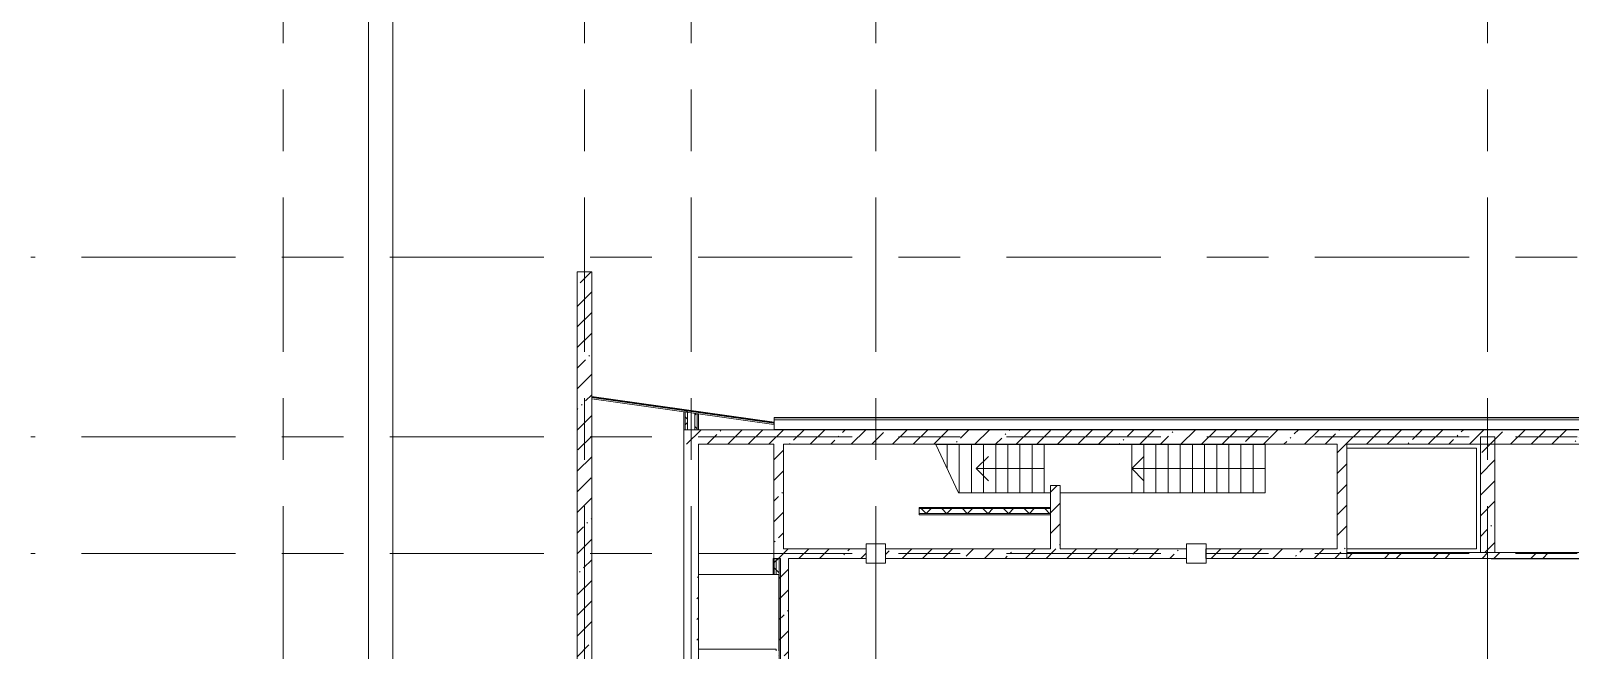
# Model space of a CAD drawing. Header units: millimetres. Extents: x 92932 to 275892, y -43515 to 30371.
# Drawn here: x 92932 to 124632, y -17871 to -5123 of the extents above; entities that cross this region are included whole.
import ezdxf

# ---------------------------------------------------------------- set-up
doc = ezdxf.new("R2010")
doc.units = ezdxf.units.MM
doc.linetypes.add('Осевые', pattern=[6350, 1270, -952.5, 3175, -952.5])
for name, color, linetype, lineweight in [('Контуры', 7, 'Continuous', 9), ('Линии подступенков-1', 7, 'Continuous', 9), ('Линии свеса', 7, 'Continuous', 9), ('Марки вырезов', 7, 'Continuous', 9), ('Обобщенные модели', 7, 'Continuous', 9), ('Общие ребра', 7, 'Continuous', 9), ('Оси-1', 7, 'Осевые', 9), ('Перекрытия', 7, 'Continuous', 9), ('Стены', 7, 'Continuous', 9), ('Стены-1', 7, 'Continuous', 18), ('Стрелки вверх', 7, 'Continuous', 9), ('Штриховка разреза-1', 7, 'Continuous', 9), ('Элементы узлов', 7, 'Continuous', 9)]:
    doc.layers.add(name, color=color, linetype=linetype, lineweight=lineweight)
pattern_1 = [(45, (0, 0), (-424.264, 424.264), [600, -100, 20, -100]), (45, (0, 424), (-424.264, 424.264), [])]
pattern_2 = [(45, (0, 0), (-212.132, 212.132), []), (135, (0, 0), (-212.132, -212.132), [])]

# ---------------------------------------------------------------- blocks, each defined once
blk = doc.blocks.new('Обобщенные модели 31 - Обобщенные модели 31-1216551-План 3-го этажа на отм_ _2_700')
at = {"layer": 'Обобщенные модели'}
for p, q in [((110532, -15683), (110132, -15683)), ((110132, -15683), (110132, -16083)), ((110532, -16083), (110532, -15683)), ((117132, -15683), (116732, -15683)), ((116732, -15683), (116732, -16083)), ((117132, -16083), (117132, -15683)), ((110132, -16083), (110532, -16083)), ((116732, -16083), (117132, -16083))]:
    blk.add_line(p, q, dxfattribs=at)
blk = doc.blocks.new('Линия разрыва1 - М 200-4771509-План 3-го этажа на отм_ _2_700')
at = {"layer": 'Элементы узлов'}
for p, q in [((-88, 0), (-29546, 0)), ((29546, 0), (90, 0))]:
    blk.add_line(p, q, dxfattribs=at)

msp = doc.modelspace()

# ---------------------------------------------------------------- hatches: boundary and pattern name
at = {"layer": 'Штриховка разреза-1'}
h = msp.add_hatch(dxfattribs=at)
h.set_pattern_fill('FP_1', color=256, style=0, pattern_type=2)
h.set_pattern_definition(pattern_1)
h.paths.add_polyline_path([(104181.6, -31383.4), (104481.6, -31383.4), (104481.6, -10082.9), (104181.6, -10082.9), (104181.6, -31381.4)], flags=0)
h = msp.add_hatch(dxfattribs=at)
h.set_pattern_fill('FP_2', color=256, style=0, pattern_type=2)
h.set_pattern_definition(pattern_2)
h.paths.add_polyline_path([(106456.6, -13332.9), (106456.6, -12965.2), (106406.6, -12965.2), (106406.6, -13332.9)], flags=0)
h = msp.add_hatch(dxfattribs=at)
h.set_pattern_fill('FP_2', color=256, style=0, pattern_type=2)
h.set_pattern_definition(pattern_2)
h.paths.add_polyline_path([(106606.6, -13332.9), (106656.6, -13332.9), (106656.6, -13007.4), (106606.6, -13007.4)], flags=0)
h = msp.add_hatch(dxfattribs=at)
h.set_pattern_fill('FP_1', color=256, style=0, pattern_type=2)
h.set_pattern_definition(pattern_1)
h.paths.add_polyline_path([(126502.1, -13632.9), (128781.6, -13632.9), (128781.6, -13332.9), (106381.6, -13332.9), (106381.6, -13632.9), (126433.2, -13632.9)], flags=0)
h = msp.add_hatch(dxfattribs=at)
h.set_pattern_fill('FP_1', color=256, style=0, pattern_type=2)
h.set_pattern_definition(pattern_1)
h.paths.add_polyline_path([(122885.1, -15862.9), (123081.6, -15862.9), (123081.6, -13482.9), (122781.6, -13482.9), (122781.6, -15862.9)], flags=0)
h = msp.add_hatch(dxfattribs=at)
h.set_pattern_fill('FP_1', color=256, style=0, pattern_type=2)
h.set_pattern_definition(pattern_1)
h.paths.add_polyline_path([(108231.6, -15782.9), (108431.6, -15782.9), (108431.6, -13632.9), (108231.6, -13632.9), (108231.6, -14466.4)], flags=0)
h = msp.add_hatch(dxfattribs=at)
h.set_pattern_fill('FP_1', color=256, style=0, pattern_type=2)
h.set_pattern_definition(pattern_1)
h.paths.add_polyline_path([(119831.6, -15982.9), (120031.6, -15982.9), (120031.6, -13632.9), (119831.6, -13632.9), (119831.6, -15782.9)], flags=0)
h = msp.add_hatch(dxfattribs=at)
h.set_pattern_fill('FP_1', color=256, style=0, pattern_type=2)
h.set_pattern_definition(pattern_1)
h.paths.add_polyline_path([(113931.6, -15782.9), (114131.6, -15782.9), (114131.6, -14482.9), (113931.6, -14482.9), (113931.6, -15780.9)], flags=0)
h = msp.add_hatch(dxfattribs=at)
h.set_pattern_fill('FP_2', color=256, style=0, pattern_type=2)
h.set_pattern_definition(pattern_2)
h.paths.add_polyline_path([(111222.4, -15057.9), (113929.6, -15057.9), (113929.6, -14957.9), (111222.4, -14957.9)], flags=0)
h = msp.add_hatch(dxfattribs=at)
h.set_pattern_fill('FP_1', color=256, style=0, pattern_type=2)
h.set_pattern_definition(pattern_1)
h.paths.add_polyline_path([(110131.6, -15982.9), (110131.6, -15782.9), (108231.6, -15782.9), (108231.6, -15982.9), (110129.6, -15982.9)], flags=0)
h = msp.add_hatch(dxfattribs=at)
h.set_pattern_fill('FP_1', color=256, style=0, pattern_type=2)
h.set_pattern_definition(pattern_1)
h.paths.add_polyline_path([(116731.6, -15982.9), (116731.6, -15782.9), (110531.6, -15782.9), (110531.6, -15982.9), (116729.6, -15982.9)], flags=0)
h = msp.add_hatch(dxfattribs=at)
h.set_pattern_fill('FP_1', color=256, style=0, pattern_type=2)
h.set_pattern_definition(pattern_1)
h.paths.add_polyline_path([(119831.6, -15982.9), (119831.6, -15782.9), (117131.6, -15782.9), (117131.6, -15982.9), (119337, -15982.9)], flags=0)
h = msp.add_hatch(dxfattribs=at)
h.set_pattern_fill('FP_2', color=256, style=0, pattern_type=2)
h.set_pattern_definition(pattern_2)
h.paths.add_polyline_path([(108333.5, -18697.9), (108341.6, -18697.9), (108341.6, -15982.9), (108241.6, -15984.9), (108241.6, -16311.9), (108333.5, -16311.9), (108333.5, -18032.9)], flags=0)
h = msp.add_hatch(dxfattribs=at)
h.set_pattern_fill('FP_1', color=256, style=0, pattern_type=2)
h.set_pattern_definition(pattern_1)
h.paths.add_polyline_path([(108281.6, -21707.9), (108531.6, -21707.9), (108531.6, -15982.9), (108281.6, -15982.9), (108281.6, -16311.9), (108333.5, -16311.9), (108331.6, -20815.3), (108281.6, -20815.3), (108281.6, -20841.6)], flags=0)
h = msp.add_hatch(dxfattribs=at)
h.set_pattern_fill('FP_12', color=256, style=0, pattern_type=2)
h.set_pattern_definition([(45, (0, 0), (-502.8943, 502.8943), []), (45, (0, 762), (-502.8943, 502.8943), [])])
h.paths.add_polyline_path([(129081.6, -15982.9), (130474.1, -15982.9), (130524.1, -15862.9), (129081.6, -15862.9)], flags=0)
h.paths.add_polyline_path([(128781.6, -15982.9), (128781.6, -15862.9), (120031.6, -15862.9), (120031.6, -15982.9), (126433.2, -15982.9)], flags=0)
h = msp.add_hatch(dxfattribs=at)
h.set_pattern_fill('FP_1', color=256, style=0, pattern_type=2)
h.set_pattern_definition(pattern_1)
h.paths.add_polyline_path([(106681.6, -19802.9), (106681.6, -16311.9), (106643.9, -16311.9), (106643.9, -19802.9)], flags=0)

# ---------------------------------------------------------------- linework, layer by layer
at = {"layer": 'Контуры'}
for p, q in [((113801.6, -13634.5), (111568.5, -13634.5)), ((115601.6, -13634.5), (113801.6, -13634.5)), ((113801.6, -14634.5), (113801.6, -13634.5)), ((118351.6, -13634.5), (115601.6, -13634.5)), ((118351.6, -14634.5), (118351.6, -13634.5)), ((113801.6, -14634.5), (112034.8, -14634.5)), ((113801.6, -14634.5), (113931.6, -14634.5)), ((114131.6, -14634.5), (115601.6, -14634.5)), ((118351.6, -14634.5), (115601.6, -14634.5))]:
    msp.add_line(p, q, dxfattribs=at)
at = {"layer": 'Линии подступенков-1'}
for p, q in [((111801.6, -14134.5), (111801.6, -13634.5)), ((112051.6, -14634.5), (112051.6, -13634.5)), ((112301.6, -14634.5), (112301.6, -13634.5)), ((112551.6, -14634.5), (112551.6, -13634.5)), ((112801.6, -14634.5), (112801.6, -13634.5)), ((113051.6, -14634.5), (113051.6, -13634.5)), ((113301.6, -14634.5), (113301.6, -13634.5)), ((113551.6, -14634.5), (113551.6, -13634.5)), ((113801.6, -14634.5), (113801.6, -13634.5)), ((115601.6, -14634.5), (115601.6, -13634.5)), ((115851.6, -14634.5), (115851.6, -13634.5)), ((116101.6, -14634.5), (116101.6, -13634.5)), ((116351.6, -14634.5), (116351.6, -13634.5)), ((116601.6, -14634.5), (116601.6, -13634.5)), ((116851.6, -14634.5), (116851.6, -13634.5)), ((117101.6, -14634.5), (117101.6, -13634.5)), ((117351.6, -14634.5), (117351.6, -13634.5)), ((117601.6, -14634.5), (117601.6, -13634.5)), ((117851.6, -14634.5), (117851.6, -13634.5)), ((118101.6, -14634.5), (118101.6, -13634.5)), ((118351.6, -14634.5), (118351.6, -13634.5))]:
    msp.add_line(p, q, dxfattribs=at)
at = {"layer": 'Линии свеса'}
for p, q in [((111801.6, -14134.5), (111801.6, -13634.5)), ((112051.6, -14634.5), (112051.6, -13634.5)), ((112301.6, -14634.5), (112301.6, -13634.5)), ((112551.6, -14634.5), (112551.6, -13634.5)), ((112801.6, -14634.5), (112801.6, -13634.5)), ((113051.6, -14634.5), (113051.6, -13634.5)), ((113301.6, -14634.5), (113301.6, -13634.5)), ((113551.6, -14634.5), (113551.6, -13634.5)), ((115851.6, -14634.5), (115851.6, -13634.5)), ((116101.6, -14634.5), (116101.6, -13634.5)), ((116351.6, -14634.5), (116351.6, -13634.5)), ((116601.6, -14634.5), (116601.6, -13634.5)), ((116851.6, -14634.5), (116851.6, -13634.5)), ((117101.6, -14634.5), (117101.6, -13634.5)), ((117351.6, -14634.5), (117351.6, -13634.5)), ((117601.6, -14634.5), (117601.6, -13634.5)), ((117851.6, -14634.5), (117851.6, -13634.5)), ((118101.6, -14634.5), (118101.6, -13634.5))]:
    msp.add_line(p, q, dxfattribs=at)
at = {"layer": 'Марки вырезов'}
msp.add_line((111568.5, -13634.5), (112034.8, -14634.5), dxfattribs=at)
at = {"layer": 'Общие ребра'}
for p, q in [((104181.6, -10082.9), (104181.6, -15732.9)), ((104481.6, -12652.8), (104483.6, -12653.1)), ((104481.6, -18367.9), (104481.6, -12654.8)), ((104481.6, -12654.8), (104483.6, -12655.1)), ((108237.9, -13180.7), (104483.6, -12653.1)), ((108237.6, -13182.7), (104483.6, -12655.1)), ((104483.6, -12655.1), (104483.6, -12673.3)), ((108235.1, -13200.5), (104483.6, -12673.3)), ((104483.6, -12673.3), (104483.6, -12698.5)), ((106406.6, -12965.2), (106406.6, -13332.9)), ((106656.6, -13007.4), (106656.6, -13332.9)), ((128160.5, -13085.9), (108240.9, -13085.9)), ((128110.9, -13130.9), (108240.9, -13130.9)), ((108229.6, -13332.9), (106381.6, -13332.9)), ((127750.1, -13330.9), (108240.9, -13330.9)), ((128048.3, -13332.9), (108240.9, -13332.9)), ((108240.9, -13332.9), (127743.8, -13332.9)), ((108433.6, -13632.9), (111057, -13632.9)), ((114131.6, -14957.9), (114131.6, -14482.9)), ((113929.6, -14957.9), (111222.4, -14957.9)), ((113929.6, -15057.9), (111222.4, -15057.9)), ((113931.6, -14957.9), (113929.6, -14957.9)), ((113929.6, -14957.9), (113931.6, -14957.9)), ((113929.6, -14957.9), (113929.6, -15057.9)), ((113929.6, -15057.9), (113929.6, -15082.9)), ((113931.6, -14957.9), (113931.6, -14932.9)), ((113931.6, -14957.9), (113931.6, -15057.9)), ((113931.6, -15057.9), (113931.6, -15082.9)), ((113931.6, -15147.9), (113931.6, -15082.9)), ((113931.6, -15084.9), (113931.6, -15147.9)), ((114131.6, -15057.9), (114131.6, -14957.9)), ((114131.6, -15147.9), (114131.6, -15057.9)), ((114131.6, -15172.9), (114131.6, -15147.9)), ((114131.6, -15782.9), (114131.6, -15172.9)), ((104181.6, -15732.9), (104181.6, -31381.4)), ((113931.6, -15782.9), (110533.6, -15782.9)), ((108241.6, -15984.9), (108241.6, -15982.9)), ((108241.6, -16311.9), (108241.6, -15984.9)), ((108341.6, -18697.9), (108341.6, -15982.9)), ((108531.6, -15982.9), (110129.6, -15982.9)), ((108531.6, -15982.9), (108531.6, -15984.9)), ((110531.6, -15982.9), (116729.6, -15982.9)), ((118938.6, -15982.9), (119831.6, -15982.9)), ((120031.6, -15982.9), (120031.6, -15862.9)), ((120031.6, -15862.9), (120031.6, -15982.9)), ((120031.6, -15982.9), (123006.6, -15982.9)), ((123006.6, -15982.9), (128781.6, -15982.9)), ((128781.6, -15982.9), (123006.6, -15982.9)), ((106681.6, -19802.9), (106681.6, -16311.9))]:
    msp.add_line(p, q, dxfattribs=at)
at = {"layer": 'Оси-1'}
for p, q in [((98131.6, 25417.1), (98131.6, -41737.8)), ((104331.6, 25417.1), (104331.6, -41737.8)), ((106531.6, 25417.1), (106531.6, -41737.8)), ((110331.6, 25417.1), (110331.6, -41737.8)), ((122931.6, 25417.1), (122931.6, -41737.8)), ((150171.6, -9782.9), (92932.1, -9782.9)), ((150171.6, -13482.9), (92932.1, -13482.9)), ((150171.6, -15882.9), (92932.1, -15882.9))]:
    msp.add_line(p, q, dxfattribs=at)
at = {"layer": 'Перекрытия'}
for p, q in [((108333.5, -16311.9), (106681.6, -16311.9)), ((106681.6, -16311.9), (108333.5, -16311.9)), ((106681.6, -16311.9), (106681.6, -17852.9)), ((108333.5, -17882.9), (108333.5, -16311.9)), ((108333.5, -17882.9), (108333.5, -16311.9)), ((106681.6, -17852.9), (108281.6, -17852.9)), ((108281.6, -17852.9), (108281.6, -17882.9))]:
    msp.add_line(p, q, dxfattribs=at)
at = {"layer": 'Стены'}
for p, q in [((104481.6, -12654.8), (104481.6, -12650.8)), ((106381.6, -13632.9), (106381.6, -18367.9)), ((106681.6, -13632.9), (106681.6, -16311.9)), ((120031.6, -13632.9), (122704.6, -13632.9)), ((120031.6, -13709.9), (120031.6, -13632.9)), ((122704.6, -13709.9), (120033.6, -13709.9)), ((122704.6, -13632.9), (122781.6, -13632.9)), ((122704.6, -15785.9), (122704.6, -13709.9)), ((122781.6, -13632.9), (122781.6, -15785.9)), ((120031.6, -15862.9), (120031.6, -15785.9)), ((120033.6, -15785.9), (122704.6, -15785.9)), ((122781.6, -15785.9), (122781.6, -15862.9)), ((122781.6, -15862.9), (120031.6, -15862.9)), ((108216.6, -16311.9), (108333.5, -16311.9)), ((108333.5, -17882.9), (108333.5, -16311.9))]:
    msp.add_line(p, q, dxfattribs=at)
at = {"layer": 'Стены-1'}
for p, q in [((104481.6, -10082.9), (104181.6, -10082.9)), ((104481.6, -12650.8), (104481.6, -10082.9)), ((104483.6, -12651), (104481.6, -12650.8)), ((104481.6, -12650.8), (104481.6, -12652.8)), ((108238.2, -13178.7), (104483.6, -12651)), ((104483.6, -12698.5), (108231.6, -13225.2)), ((106456.6, -12965.2), (106381.6, -12965.2)), ((106381.6, -12965.2), (106381.6, -13332.9)), ((106456.6, -13332.9), (106456.6, -12965.2)), ((106681.6, -13007.4), (106606.6, -13007.4)), ((106606.6, -13007.4), (106606.6, -13332.9)), ((106681.6, -13332.9), (106681.6, -13007.4)), ((108231.6, -13225.2), (108238.2, -13178.7)), ((127831.5, -13083.9), (108240.9, -13083.9)), ((108240.9, -13083.9), (108240.9, -13332.9)), ((106381.6, -13332.9), (106381.6, -13632.9)), ((106381.6, -13332.9), (106456.6, -13332.9)), ((106606.6, -13332.9), (106681.6, -13332.9)), ((108240.9, -13332.9), (108229.6, -13332.9)), ((122781.6, -13482.9), (122781.6, -15862.9)), ((123081.6, -13482.9), (122781.6, -13482.9)), ((123081.6, -15862.9), (123081.6, -13482.9)), ((106681.6, -13632.9), (108231.6, -13632.9)), ((108231.6, -13632.9), (108231.6, -15782.9)), ((108431.6, -13632.9), (108433.6, -13632.9)), ((108431.6, -15782.9), (108431.6, -13632.9)), ((111057, -13632.9), (119831.6, -13632.9)), ((119831.6, -13632.9), (119831.6, -15782.9)), ((120031.6, -13632.9), (126302.1, -13632.9)), ((120031.6, -15862.9), (120031.6, -13632.9)), ((113931.6, -14482.9), (113931.6, -14930.9)), ((114131.6, -14482.9), (113931.6, -14482.9)), ((113931.6, -14932.9), (111222.4, -14932.9)), ((111222.4, -14932.9), (111222.4, -15082.9)), ((111222.4, -15082.9), (113929.6, -15082.9)), ((113929.6, -15082.9), (113929.6, -15780.9)), ((113931.6, -15147.9), (113931.6, -15172.9)), ((113931.6, -15780.9), (113931.6, -15147.9)), ((113931.6, -15172.9), (113931.6, -15780.9)), ((108231.6, -15782.9), (108231.6, -15982.9)), ((110131.6, -15782.9), (108431.6, -15782.9)), ((110131.6, -15982.9), (110131.6, -15782.9)), ((110533.6, -15782.9), (110531.6, -15782.9)), ((110531.6, -15782.9), (110531.6, -15982.9)), ((113931.6, -15780.9), (113931.6, -15782.9)), ((116731.6, -15782.9), (114131.6, -15782.9)), ((116731.6, -15982.9), (116731.6, -15782.9)), ((119831.6, -15782.9), (117131.6, -15782.9)), ((117131.6, -15782.9), (117131.6, -15982.9)), ((108216.6, -15982.9), (108216.6, -16311.9)), ((108216.6, -15982.9), (108366.6, -15982.9)), ((108231.6, -15982.9), (108281.6, -15982.9)), ((108281.6, -15982.9), (108281.6, -16311.9)), ((108366.6, -15982.9), (108366.6, -18697.9)), ((108531.6, -15984.9), (108531.6, -21707.9)), ((110129.6, -15982.9), (110131.6, -15982.9)), ((116729.6, -15982.9), (116731.6, -15982.9)), ((117131.6, -15982.9), (118938.6, -15982.9)), ((119831.6, -15982.9), (120031.6, -15982.9)), ((128781.6, -15862.9), (120031.6, -15862.9)), ((122781.6, -15862.9), (123081.6, -15862.9)), ((123006.6, -15987.9), (130602, -15987.9))]:
    msp.add_line(p, q, dxfattribs=at)
at = {"layer": 'Стрелки вверх'}
for p, q in [((112401.6, -14134.5), (112651.6, -13884.5)), ((115601.6, -14134.5), (115851.6, -13884.5)), ((112551.6, -14134.5), (112401.6, -14134.5)), ((112401.6, -14134.5), (112651.6, -14384.5)), ((112801.6, -14134.5), (112551.6, -14134.5)), ((113051.6, -14134.5), (112801.6, -14134.5)), ((113301.6, -14134.5), (113051.6, -14134.5)), ((113551.6, -14134.5), (113301.6, -14134.5)), ((113801.6, -14134.5), (113551.6, -14134.5)), ((115851.6, -14134.5), (115601.6, -14134.5)), ((115601.6, -14134.5), (115851.6, -14384.5)), ((116101.6, -14134.5), (115851.6, -14134.5)), ((116351.6, -14134.5), (116101.6, -14134.5)), ((116601.6, -14134.5), (116351.6, -14134.5)), ((116851.6, -14134.5), (116601.6, -14134.5)), ((117101.6, -14134.5), (116851.6, -14134.5)), ((117351.6, -14134.5), (117101.6, -14134.5)), ((117601.6, -14134.5), (117351.6, -14134.5)), ((117851.6, -14134.5), (117601.6, -14134.5)), ((118101.6, -14134.5), (117851.6, -14134.5)), ((118351.6, -14134.5), (118101.6, -14134.5))]:
    msp.add_line(p, q, dxfattribs=at)

# ---------------------------------------------------------------- block references
at = {"layer": 'Обобщенные модели'}
msp.add_blockref('Обобщенные модели 31 - Обобщенные модели 31-1216551-План 3-го этажа на отм_ _2_700', (0, 0), dxfattribs=at)
at = {"layer": 'Элементы узлов'}
for p, rotation in [((99886.6, -3128.8), 90.0000000000004), ((100386.6, -3128.8), 270.0000000000001)]:
    msp.add_blockref('Линия разрыва1 - М 200-4771509-План 3-го этажа на отм_ _2_700', p, dxfattribs=dict(at, rotation=rotation))

doc.saveas('drawing.dxf')
